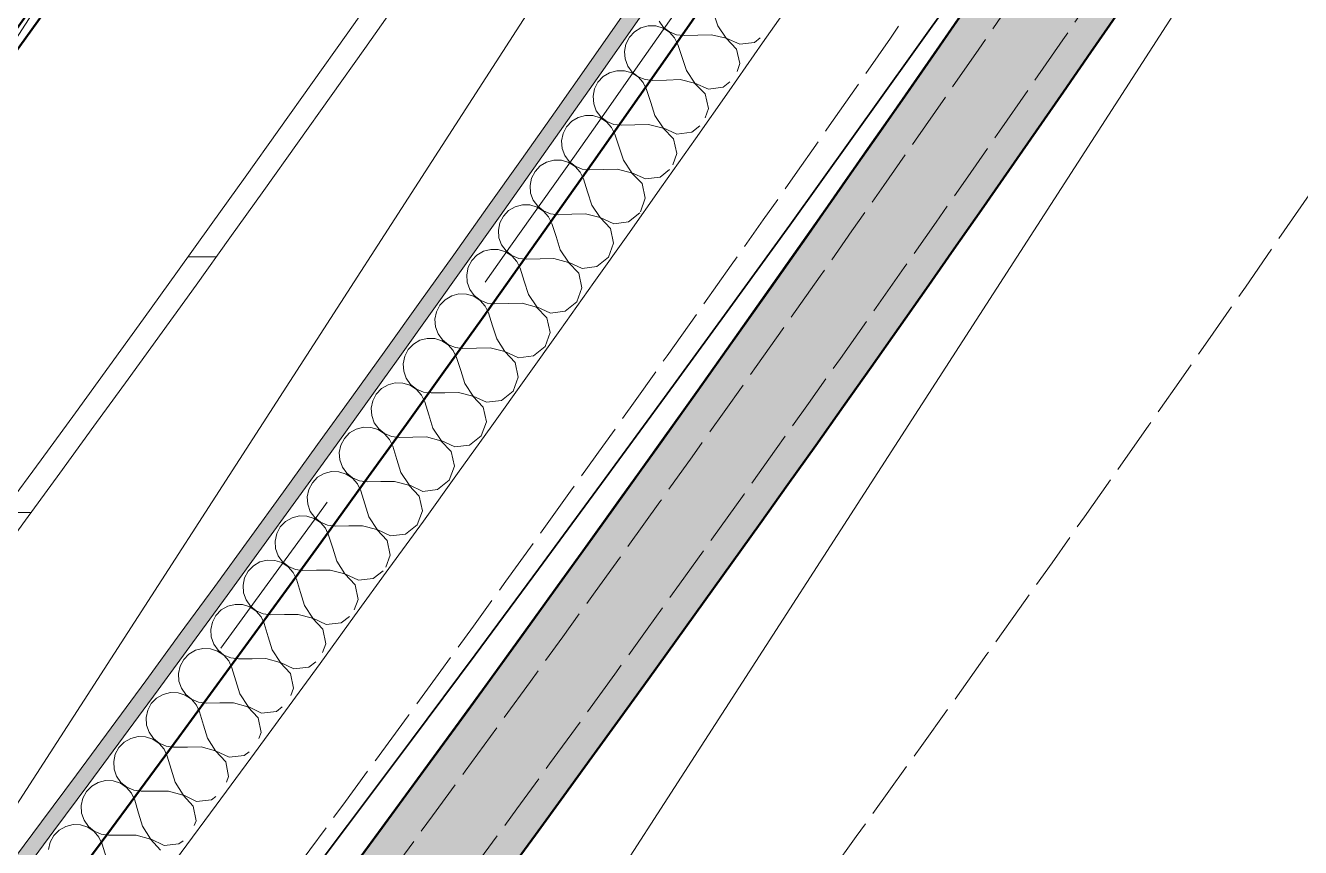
# Model space of a CAD drawing. Header units: millimetres. Extents: x -99530 to 90294, y -97212 to 56397.
# Drawn here: x -4360 to -3363, y -60462 to -59819 of the extents above; entities that cross this region are included whole.
import ezdxf
from ezdxf.enums import TextEntityAlignment as Align

# ---------------------------------------------------------------- set-up
doc = ezdxf.new("R2010")
doc.units = ezdxf.units.MM
doc.header["$MEASUREMENT"] = 0
doc.linetypes.add('Double Dashed', pattern=[1093.611073, 529.166651, -211.666656, 141.111112, -211.666656])
doc.linetypes.add('Hidden Line', pattern=[55, 45, -10])
for name, color, linetype, lineweight, true_color in [('0_Pen_No__29', 7, 'Continuous', 50, 0x2a2a2a), ('A-60-M_Mechanical_Pen_No__29', 7, 'Continuous', 50, 0x2a2a2a), ('New_A-05-M_Gross_Int_WC_s_Pen_No__74', 7, 'Continuous', 20, 0x606060), ('New_A-15-MG_Structural_Grid_Phase_2_Pen_No__222', 7, 'Continuous', 13, 0x65af33), ('New_A-20-M_Hard_Landscape_Pen_No__53', 7, 'Continuous', 35, 0x444444), ('New_A-25-M_Wall_Ext_Pen_No__107', 7, 'Continuous', 15, 0xa6a6a6), ('New_A-25-M_Wall_Ext_Pen_No__27', 7, 'Continuous', 50, 0x2a2a2a), ('New_A-25-M_Wall_Int_Pen_No__107', 7, 'Continuous', 15, 0xa6a6a6), ('New_A-25-M_Wall_Int_Pen_No__149', 7, 'Continuous', 0, 0x2a2a2a), ('New_A-35-M_FFE_Sanitary_Pen_No__211', 7, 'Continuous', 13, 0xebf6ff), ('New_A-35-M_FFE_Sanitary_Pen_No__27', 7, 'Continuous', 50, 0x2a2a2a)]:
    doc.layers.add(name, color=color, linetype=linetype, lineweight=lineweight, true_color=true_color)
for name, color, linetype in [('A-20-M_Floor_Slab', 7, 'Continuous'), ('A-25-M_Wall_Ext', 7, 'Continuous'), ('New_A-05-M_Gross_Int_WC_s', 7, 'Continuous'), ('New_A-15-MG_Structural_Grid_Phase_2', 7, 'Continuous'), ('New_A-20-M_Hard_Landscape', 7, 'Continuous'), ('New_A-25-M_Wall_Ext', 7, 'Continuous'), ('New_A-25-M_Wall_Int', 7, 'Continuous'), ('New_A-35-M_FFE_Sanitary', 7, 'Continuous'), ('New_A-40-M_Soft_Landscaping_P2', 7, 'Continuous')]:
    doc.layers.add(name, color=color, linetype=linetype)
for name, color, linetype, lineweight in [('A-20-M_Floor_Slab_Pen_No__89', 8, 'Continuous', 20), ('A-25-M_Wall_Ext_Pen_No__87', 8, 'Continuous', 20), ('New_A-25-M_Wall_Ext_Pen_No__87', 8, 'Continuous', 20), ('New_A-25-M_Wall_Int_Pen_No__193', 7, 'Continuous', 18), ('New_A-40-M_Soft_Landscaping_P2_Pen_No__150', 7, 'Continuous', 0), ('New_ArchiCAD Zone Stamps_Pen_No__6', 7, 'Continuous', 35)]:
    doc.layers.add(name, color=color, linetype=linetype, lineweight=lineweight)
doc.styles.add('GENERATED_STYLE_1', font='')
doc.styles.add('GENERATED_STYLE_3', font='')
doc.styles.add('GENERATED_STYLE_4', font='')
doc.styles.get('GENERATED_STYLE_1').set_extended_font_data('Arial', bold=True)
doc.styles.get('GENERATED_STYLE_3').set_extended_font_data('Arial')
doc.styles.get('GENERATED_STYLE_4').set_extended_font_data('Swis721 BT')

# ---------------------------------------------------------------- blocks, each defined once
blk = doc.blocks.new('Mesh_7_1', base_point=(-2004.14, -57229.4))
at = {"layer": 'New_A-20-M_Hard_Landscape_Pen_No__53', "linetype": 'Continuous', "flags": 128}
blk.add_lwpolyline([(-2004.14, -57229.4, -0.183374), (-18001.81, -70543.37), (-17579.25, -76160.81), (-17222.99, -76133.87), (-14657.07, -75939.89), (-15007.65, -71280.44, 0.205807), (-602.98, -57840.37)], format="xyb", close=True, dxfattribs=at)
blk = doc.blocks.new('Male WC_INB 0163_87_1', base_point=(-7292.13, -60664.22))
at = {"layer": 'New_A-05-M_Gross_Int_WC_s_Pen_No__74', "linetype": 'Continuous'}
blk.add_arc((-26580.17, -43935.18), 27309.7, 312.410439, 326.002054, dxfattribs=at)
at = {"layer": 'New_ArchiCAD Zone Stamps_Pen_No__6'}
for tag, height, style, p in [('ROOM_NAME', 250, 'GENERATED_STYLE_1', (-7557.68, -59351.97)), ('zoneNameLine2', 250, 'GENERATED_STYLE_1', (-7746.11, -59784.1)), ('ROOM_NUMBER', 200, 'GENERATED_STYLE_3', (-7934.54, -60204.8)), ('measuredAreaCode', 200, 'GENERATED_STYLE_3', (-8091.56, -60564.91)), ('DUMMY_649', 200, 'GENERATED_STYLE_3', (-7784.16, -60698.96)), ('DUMMY_650', 200, 'GENERATED_STYLE_3', (-7294.82, -60912.33)), ('DUMMY_651', 133.33, 'GENERATED_STYLE_3', (-7015.53, -61018.88))]:
    blk.add_attdef(tag, text='', height=height, rotation=336.44041, dxfattribs=dict(at, style=style)).set_placement(p, align=Align.TOP_LEFT)
blk = doc.blocks.new('Mesh_23_1', base_point=(-15007.65, -71280.44))
at = {"layer": 'New_A-40-M_Soft_Landscaping_P2_Pen_No__150', "linetype": 'Continuous', "flags": 128}
blk.add_lwpolyline([(-15007.65, -71280.44), (-14657.07, -75939.89, 0.09191), (5945.5, -69347.79), (9078.09, -62163.76), (-602.98, -57840.37, -0.205807)], format="xyb", close=True, dxfattribs=at)
blk = doc.blocks.new('Slab_98_1', base_point=(-4661.55, -61666.91))
at = {"layer": 'A-20-M_Floor_Slab_Pen_No__89', "linetype": 'Continuous', "flags": 128}
blk.add_lwpolyline([(-4661.55, -61666.91), (-5233.22, -61169.67), (-2072.92, -56277.39), (-1394.03, -56608.64)], close=True, dxfattribs=at)
blk = doc.blocks.new('Slab_99_1', base_point=(-5233.22, -61169.67))
at = {"layer": 'A-20-M_Floor_Slab_Pen_No__89', "linetype": 'Continuous', "flags": 128}
blk.add_lwpolyline([(-5233.22, -61169.67), (-4985.51, -61385.14), (-1778.74, -56420.93), (-2072.92, -56277.39)], close=True, dxfattribs=at)
blk = doc.blocks.new('Wall_128_1', base_point=(-38175.98, -69536.65))
at = {"layer": 'New_A-25-M_Wall_Ext_Pen_No__107', "linetype": 'Continuous', "lineweight": 0, "true_color": 0x535353}
blk.add_hatch(color=251, dxfattribs=at).paths.add_polyline_path([(-7888.71, -64664.39), (-7855.1, -64701.55), (-7821.62, -64738.54, 0.106432), (-877.49, -55078.33), (-969.15, -55038.36, -0.106432)])
at = {"layer": 'New_A-25-M_Wall_Ext_Pen_No__27', "linetype": 'Continuous'}
for radius, end in [(28161.83, 336.440438), (28261.83, 331.619095)]:
    blk.add_arc((-26783.55, -43782.02), radius, 312.139493, end, dxfattribs=at)
blk = doc.blocks.new('Wall_131_1', base_point=(-38175.91, -69536.5))
at = {"layer": 'New_A-25-M_Wall_Ext_Pen_No__87', "linetype": 'Hidden Line'}
for radius in [28161.83, 28211.83]:
    blk.add_arc((-26758.87, -43792.76), radius, 246.083295, 336.440412, dxfattribs=at)
blk = doc.blocks.new('Wall_217_1', base_point=(-8161.16, -64098.5))
at = {"layer": 'New_A-35-M_FFE_Sanitary_Pen_No__211', "linetype": 'Continuous'}
h = blk.add_hatch(dxfattribs=at)
h.set_pattern_fill('Plaster_0001', color=256, style=0, pattern_type=2)
h.set_pattern_definition([(229.20706, (0, 0), (-131.12933, 113.1596), [0, -100]), (229.20706, (32.9, -94.43), (-131.12933, 113.1596), [0, -100])])
h.paths.add_polyline_path([(-8154.39, -64105.87, 0.059246), (-3930.58, -59211.31), (-3938.89, -59205.74, -0.059154), (-8153.78, -64091.76)])
at = {"layer": 'New_A-35-M_FFE_Sanitary_Pen_No__27', "linetype": 'Continuous'}
for radius, start, end in [(27366.54, 312.446864, 325.988185), (27376.54, 312.425971, 325.988241)]:
    blk.add_arc((-26623.62, -43897.89), radius, start, end, dxfattribs=at)
blk = doc.blocks.new('Wall_418_1', base_point=(-38294.61, -69816.87))
at = {"layer": 'A-25-M_Wall_Ext_Pen_No__87', "linetype": 'Hidden Line'}
for radius, start, end in [(28130.79, 246.162868, 336.762854), (28469.79, 246.155056, 336.760928)]:
    blk.add_arc((-26785.33, -43777.18), radius, start, end, dxfattribs=at)
blk = doc.blocks.new('*X1078')
at = {"layer": 'New_A-25-M_Wall_Int_Pen_No__107', "linetype": 'Continuous'}
for p, q in [((-3818.68, -59819.38), (-3822.03, -59809.21)), ((-3887.79, -59828.45), (-3883.77, -59824.14)), ((-3883.77, -59824.14), (-3878.72, -59821.09)), ((-3878.72, -59821.09), (-3873.03, -59819.53)), ((-3873.03, -59819.53), (-3867.12, -59819.59)), ((-3867.12, -59819.59), (-3861.45, -59821.26)), ((-3861.02, -59820.65), (-3864.53, -59815.89)), ((-3861.45, -59821.26), (-3856.45, -59824.41)), ((-3856.35, -59824.27), (-3861.02, -59820.65)), ((-3856.45, -59824.41), (-3852.49, -59828.8)), ((-3850.86, -59826.47), (-3856.35, -59824.27)), ((-3812.12, -59829.08), (-3818.68, -59819.38)), ((-3891.62, -59839.49), (-3890.47, -59833.7)), ((-3890.47, -59833.7), (-3887.79, -59828.45)), ((-3852.49, -59828.8), (-3849.89, -59834.11)), ((-3844.99, -59827.1), (-3850.86, -59826.47)), ((-3846.55, -59844.28), (-3849.89, -59834.11)), ((-3834.28, -59826.75), (-3844.99, -59827.1)), ((-3823.58, -59826.4), (-3834.28, -59826.75)), ((-3823.58, -59826.4), (-3812.22, -59829.22)), ((-3812.22, -59829.22), (-3804.03, -59837.6)), ((-3801.44, -59833.89), (-3812.12, -59829.08)), ((-3789.83, -59832.36), (-3801.44, -59833.89)), ((-3785.4, -59828.74), (-3789.83, -59832.36)), ((-3891.14, -59845.37), (-3891.62, -59839.49)), ((-3843.22, -59854.46), (-3846.55, -59844.28)), ((-3804.03, -59837.6), (-3801.47, -59849.02)), ((-3903.26, -59856.08), (-3897.57, -59854.53)), ((-3897.57, -59854.53), (-3891.66, -59854.6)), ((-3891.66, -59854.6), (-3885.99, -59856.27)), ((-3889.07, -59850.9), (-3891.14, -59845.37)), ((-3885.56, -59855.66), (-3889.07, -59850.9)), ((-3836.67, -59864.17), (-3843.22, -59854.46)), ((-3801.47, -59849.02), (-3803.59, -59855.15)), ((-3915.03, -59868.67), (-3912.34, -59863.43)), ((-3912.34, -59863.43), (-3908.31, -59859.12)), ((-3908.31, -59859.12), (-3903.26, -59856.08)), ((-3885.99, -59856.27), (-3880.99, -59859.43)), ((-3880.89, -59859.29), (-3885.56, -59855.66)), ((-3880.99, -59859.43), (-3877.05, -59863.83)), ((-3875.41, -59861.51), (-3880.89, -59859.29)), ((-3877.05, -59863.83), (-3874.45, -59869.14)), ((-3869.54, -59862.14), (-3875.41, -59861.51)), ((-3858.83, -59861.81), (-3869.54, -59862.14)), ((-3848.13, -59861.47), (-3858.83, -59861.81)), ((-3848.13, -59861.47), (-3836.77, -59864.31)), ((-3836.77, -59864.31), (-3828.59, -59872.7)), ((-3826, -59868.99), (-3836.67, -59864.17)), ((-3809.15, -59863.22), (-3814.38, -59867.48)), ((-3916.18, -59874.45), (-3915.03, -59868.67)), ((-3915.71, -59880.34), (-3916.18, -59874.45)), ((-3871.13, -59879.32), (-3874.45, -59869.14)), ((-3828.59, -59872.7), (-3826.05, -59884.13)), ((-3814.38, -59867.48), (-3826, -59868.99)), ((-3913.65, -59885.87), (-3915.71, -59880.34)), ((-3867.81, -59889.5), (-3871.13, -59879.32)), ((-3826.05, -59884.13), (-3828.6, -59891.45)), ((-3936.94, -59898.36), (-3932.91, -59894.06)), ((-3932.91, -59894.06), (-3927.86, -59891.03)), ((-3927.86, -59891.03), (-3922.16, -59889.49)), ((-3922.16, -59889.49), (-3916.25, -59889.56)), ((-3916.25, -59889.56), (-3910.58, -59891.25)), ((-3910.16, -59890.64), (-3913.65, -59885.87)), ((-3910.58, -59891.25), (-3905.59, -59894.42)), ((-3905.49, -59894.27), (-3910.16, -59890.64)), ((-3905.59, -59894.42), (-3901.65, -59898.82)), ((-3900.02, -59896.5), (-3905.49, -59894.27)), ((-3861.28, -59899.22), (-3867.81, -59889.5)), ((-3940.81, -59909.39), (-3939.64, -59903.6)), ((-3939.64, -59903.6), (-3936.94, -59898.36)), ((-3901.65, -59898.82), (-3899.07, -59904.14)), ((-3894.14, -59897.14), (-3900.02, -59896.5)), ((-3895.76, -59914.32), (-3899.07, -59904.14)), ((-3883.44, -59896.83), (-3894.14, -59897.14)), ((-3872.73, -59896.51), (-3883.44, -59896.83)), ((-3872.73, -59896.51), (-3861.38, -59899.37)), ((-3861.38, -59899.37), (-3853.21, -59907.76)), ((-3850.61, -59904.06), (-3861.28, -59899.22)), ((-3839, -59902.57), (-3850.61, -59904.06)), ((-3832.79, -59897.53), (-3839, -59902.57)), ((-3940.34, -59915.27), (-3940.81, -59909.39)), ((-3892.45, -59924.51), (-3895.76, -59914.32)), ((-3853.21, -59907.76), (-3850.69, -59919.2)), ((-3952.5, -59925.94), (-3946.8, -59924.41)), ((-3946.8, -59924.41), (-3940.9, -59924.5)), ((-3940.9, -59924.5), (-3935.23, -59926.19)), ((-3938.29, -59920.81), (-3940.34, -59915.27)), ((-3934.8, -59925.58), (-3938.29, -59920.81)), ((-3885.94, -59934.24), (-3892.45, -59924.51)), ((-3850.69, -59919.2), (-3853.76, -59927.97)), ((-3964.31, -59938.5), (-3961.6, -59933.26)), ((-3961.6, -59933.26), (-3957.57, -59928.97)), ((-3957.57, -59928.97), (-3952.5, -59925.94)), ((-3935.23, -59926.19), (-3930.24, -59929.36)), ((-3930.14, -59929.22), (-3934.8, -59925.58)), ((-3930.24, -59929.36), (-3926.31, -59933.78)), ((-3924.67, -59931.45), (-3930.14, -59929.22)), ((-3926.31, -59933.78), (-3923.74, -59939.1)), ((-3918.8, -59932.11), (-3924.67, -59931.45)), ((-3908.09, -59931.81), (-3918.8, -59932.11)), ((-3897.39, -59931.51), (-3908.09, -59931.81)), ((-3897.39, -59931.51), (-3886.04, -59934.38)), ((-3886.04, -59934.38), (-3877.89, -59942.79)), ((-3875.28, -59939.09), (-3885.94, -59934.24)), ((-3856.31, -59931.67), (-3863.66, -59937.62)), ((-3965.48, -59944.28), (-3964.31, -59938.5)), ((-3965.03, -59950.16), (-3965.48, -59944.28)), ((-3920.44, -59949.29), (-3923.74, -59939.1)), ((-3877.89, -59942.79), (-3875.38, -59954.23)), ((-3863.66, -59937.62), (-3875.28, -59939.09)), ((-3962.98, -59955.71), (-3965.03, -59950.16)), ((-3917.15, -59959.48), (-3920.44, -59949.29)), ((-3875.38, -59954.23), (-3879.06, -59964.69)), ((-3986.32, -59968.12), (-3982.27, -59963.84)), ((-3982.27, -59963.84), (-3977.2, -59960.82)), ((-3977.2, -59960.82), (-3971.5, -59959.29)), ((-3971.5, -59959.29), (-3965.59, -59959.39)), ((-3965.59, -59959.39), (-3959.93, -59961.09)), ((-3959.5, -59960.48), (-3962.98, -59955.71)), ((-3959.93, -59961.09), (-3954.95, -59964.27)), ((-3954.85, -59964.13), (-3959.5, -59960.48)), ((-3954.95, -59964.27), (-3951.02, -59968.69)), ((-3949.38, -59966.37), (-3954.85, -59964.13)), ((-3910.65, -59969.22), (-3917.15, -59959.48)), ((-3990.21, -59979.14), (-3989.03, -59973.36)), ((-3989.03, -59973.36), (-3986.32, -59968.12)), ((-3951.02, -59968.69), (-3948.46, -59974.02)), ((-3943.51, -59967.03), (-3949.38, -59966.37)), ((-3945.18, -59984.21), (-3948.46, -59974.02)), ((-3932.8, -59966.75), (-3943.51, -59967.03)), ((-3922.1, -59966.47), (-3932.8, -59966.75)), ((-3922.1, -59966.47), (-3910.75, -59969.36)), ((-3910.75, -59969.36), (-3902.61, -59977.78)), ((-3900, -59974.09), (-3910.65, -59969.22)), ((-3888.38, -59972.63), (-3900, -59974.09)), ((-3879.71, -59965.64), (-3888.38, -59972.63)), ((-3989.77, -59985.02), (-3990.21, -59979.14)), ((-3941.9, -59994.41), (-3945.18, -59984.21)), ((-3902.61, -59977.78), (-3900.12, -59989.22)), ((-4001.96, -59995.65), (-3996.25, -59994.14)), ((-3996.25, -59994.14), (-3990.35, -59994.24)), ((-3990.35, -59994.24), (-3984.69, -59995.96)), ((-3987.73, -59990.57), (-3989.77, -59985.02)), ((-3984.26, -59995.35), (-3987.73, -59990.57)), ((-3935.42, -60004.16), (-3941.9, -59994.41)), ((-3900.12, -59989.22), (-3904.02, -60000.27)), ((-4013.8, -60008.18), (-4011.08, -60002.95)), ((-4011.08, -60002.95), (-4007.03, -59998.67)), ((-4007.03, -59998.67), (-4001.96, -59995.65)), ((-3984.69, -59995.96), (-3979.71, -59999.15)), ((-3979.61, -59999), (-3984.26, -59995.35)), ((-3979.71, -59999.15), (-3975.79, -60003.57)), ((-3974.14, -60001.25), (-3979.61, -59999)), ((-3975.79, -60003.57), (-3973.23, -60008.9)), ((-3968.27, -60001.92), (-3974.14, -60001.25)), ((-3957.57, -60001.66), (-3968.27, -60001.92)), ((-3946.86, -60001.39), (-3957.57, -60001.66)), ((-3946.86, -60001.39), (-3935.52, -60004.3)), ((-3935.52, -60004.3), (-3927.39, -60012.73)), ((-3924.77, -60009.04), (-3935.42, -60004.16)), ((-3904.02, -60000.27), (-3913.15, -60007.61)), ((-4014.99, -60013.95), (-4013.8, -60008.18)), ((-4014.56, -60019.84), (-4014.99, -60013.95)), ((-3969.97, -60019.1), (-3973.23, -60008.9)), ((-3927.39, -60012.73), (-3924.92, -60024.18)), ((-3913.15, -60007.61), (-3924.77, -60009.04)), ((-4012.53, -60025.39), (-4014.56, -60019.84)), ((-3966.71, -60029.3), (-3969.97, -60019.1)), ((-3924.92, -60024.18), (-3928.84, -60035.22)), ((-4035.9, -60037.73), (-4031.84, -60033.46)), ((-4031.84, -60033.46), (-4026.77, -60030.45)), ((-4026.77, -60030.45), (-4021.06, -60028.95)), ((-4021.06, -60028.95), (-4015.15, -60029.06)), ((-4015.15, -60029.06), (-4009.5, -60030.78)), ((-4009.06, -60030.18), (-4012.53, -60025.39)), ((-4009.5, -60030.78), (-4004.52, -60033.98)), ((-4004.42, -60033.84), (-4009.06, -60030.18)), ((-4004.52, -60033.98), (-4000.61, -60038.41)), ((-3998.96, -60036.1), (-4004.42, -60033.84)), ((-3960.24, -60039.06), (-3966.71, -60029.3)), ((-4039.83, -60048.73), (-4038.63, -60042.96)), ((-4038.63, -60042.96), (-4035.9, -60037.73)), ((-4000.61, -60038.41), (-3998.06, -60043.74)), ((-3993.09, -60036.78), (-3998.96, -60036.1)), ((-3994.81, -60053.95), (-3998.06, -60043.74)), ((-3982.38, -60036.53), (-3993.09, -60036.78)), ((-3971.68, -60036.27), (-3982.38, -60036.53)), ((-3971.68, -60036.27), (-3960.34, -60039.2)), ((-3960.34, -60039.2), (-3952.23, -60047.65)), ((-3949.6, -60043.96), (-3960.24, -60039.06)), ((-3937.98, -60042.54), (-3949.6, -60043.96)), ((-3928.84, -60035.22), (-3937.98, -60042.54)), ((-4039.4, -60054.62), (-4039.83, -60048.73)), ((-3991.57, -60064.15), (-3994.81, -60053.95)), ((-3952.23, -60047.65), (-3949.77, -60059.1)), ((-4051.63, -60065.22), (-4045.92, -60063.72)), ((-4045.92, -60063.72), (-4040.01, -60063.84)), ((-4040.01, -60063.84), (-4034.36, -60065.57)), ((-4037.38, -60060.17), (-4039.4, -60054.62)), ((-4033.92, -60064.97), (-4037.38, -60060.17)), ((-3985.11, -60073.92), (-3991.57, -60064.15)), ((-3949.77, -60059.1), (-3953.71, -60070.13)), ((-4063.51, -60077.7), (-4060.77, -60072.48)), ((-4060.77, -60072.48), (-4056.71, -60068.21)), ((-4056.71, -60068.21), (-4051.63, -60065.22)), ((-4034.36, -60065.57), (-4029.39, -60068.78)), ((-4029.29, -60068.63), (-4033.92, -60064.97)), ((-4029.39, -60068.78), (-4025.48, -60073.21)), ((-4023.83, -60070.9), (-4029.29, -60068.63)), ((-4025.48, -60073.21), (-4022.94, -60078.55)), ((-4017.96, -60071.59), (-4023.83, -60070.9)), ((-4007.25, -60071.36), (-4017.96, -60071.59)), ((-3996.55, -60071.12), (-4007.25, -60071.36)), ((-3996.55, -60071.12), (-3985.21, -60074.06)), ((-3985.21, -60074.06), (-3977.11, -60082.52)), ((-3974.48, -60078.84), (-3985.11, -60073.92)), ((-3953.71, -60070.13), (-3962.86, -60077.44)), ((-4064.72, -60083.48), (-4063.51, -60077.7)), ((-4064.3, -60089.36), (-4064.72, -60083.48)), ((-4019.71, -60088.76), (-4022.94, -60078.55)), ((-3977.11, -60082.52), (-3974.68, -60093.98)), ((-3962.86, -60077.44), (-3974.48, -60078.84)), ((-4062.29, -60094.92), (-4064.3, -60089.36)), ((-4016.48, -60098.97), (-4019.71, -60088.76)), ((-3974.68, -60093.98), (-3978.63, -60105)), ((-4085.69, -60107.19), (-4081.62, -60102.93)), ((-4081.62, -60102.93), (-4076.54, -60099.94)), ((-4076.54, -60099.94), (-4070.83, -60098.45)), ((-4070.83, -60098.45), (-4064.92, -60098.58)), ((-4064.92, -60098.58), (-4059.27, -60100.32)), ((-4058.84, -60099.72), (-4062.29, -60094.92)), ((-4059.27, -60100.32), (-4054.31, -60103.53)), ((-4054.21, -60103.39), (-4058.84, -60099.72)), ((-4054.31, -60103.53), (-4050.41, -60107.98)), ((-4048.75, -60105.67), (-4054.21, -60103.39)), ((-4010.04, -60108.75), (-4016.48, -60098.97)), ((-4089.66, -60118.18), (-4088.44, -60112.41)), ((-4088.44, -60112.41), (-4085.69, -60107.19)), ((-4050.41, -60107.98), (-4047.87, -60113.32)), ((-4042.88, -60106.36), (-4048.75, -60105.67)), ((-4044.66, -60123.53), (-4047.87, -60113.32)), ((-4032.18, -60106.15), (-4042.88, -60106.36)), ((-4021.47, -60105.93), (-4032.18, -60106.15)), ((-4021.47, -60105.93), (-4010.14, -60108.89)), ((-4010.14, -60108.89), (-4002.05, -60117.36)), ((-3999.42, -60113.68), (-4010.04, -60108.75)), ((-3987.79, -60112.3), (-3999.42, -60113.68)), ((-3978.63, -60105), (-3987.79, -60112.3)), ((-4089.25, -60124.07), (-4089.66, -60118.18)), ((-4087.25, -60129.63), (-4089.25, -60124.07)), ((-4041.44, -60133.75), (-4044.66, -60123.53)), ((-4002.05, -60117.36), (-3999.63, -60128.82)), ((-4101.51, -60134.63), (-4095.79, -60133.15)), ((-4095.79, -60133.15), (-4089.89, -60133.29)), ((-4089.89, -60133.29), (-4084.24, -60135.03)), ((-4083.8, -60134.43), (-4087.25, -60129.63)), ((-4035.02, -60143.53), (-4041.44, -60133.75)), ((-3999.63, -60128.82), (-4003.6, -60139.84)), ((-4113.43, -60147.08), (-4110.67, -60141.86)), ((-4110.67, -60141.86), (-4106.6, -60137.61)), ((-4106.6, -60137.61), (-4101.51, -60134.63)), ((-4084.24, -60135.03), (-4079.28, -60138.25)), ((-4079.18, -60138.11), (-4083.8, -60134.43)), ((-4079.28, -60138.25), (-4075.39, -60142.7)), ((-4073.73, -60140.4), (-4079.18, -60138.11)), ((-4075.39, -60142.7), (-4072.86, -60148.05)), ((-4067.86, -60141.1), (-4073.73, -60140.4)), ((-4057.15, -60140.9), (-4067.86, -60141.1)), ((-4046.44, -60140.7), (-4057.15, -60140.9)), ((-4046.44, -60140.7), (-4035.12, -60143.68)), ((-4035.12, -60143.68), (-4027.05, -60152.16)), ((-4024.41, -60148.49), (-4035.02, -60143.53)), ((-4003.6, -60139.84), (-4012.78, -60147.12)), ((-4114.65, -60152.85), (-4113.43, -60147.08)), ((-4114.25, -60158.73), (-4114.65, -60152.85)), ((-4069.66, -60158.26), (-4072.86, -60148.05)), ((-4027.05, -60152.16), (-4024.64, -60163.62)), ((-4012.78, -60147.12), (-4024.41, -60148.49)), ((-4112.26, -60164.3), (-4114.25, -60158.73)), ((-4066.46, -60168.49), (-4069.66, -60158.26)), ((-4024.64, -60163.62), (-4028.63, -60174.63)), ((-4135.7, -60176.5), (-4131.62, -60172.25)), ((-4131.62, -60172.25), (-4126.53, -60169.27)), ((-4126.53, -60169.27), (-4120.81, -60167.81)), ((-4120.81, -60167.81), (-4114.9, -60167.95)), ((-4114.9, -60167.95), (-4109.26, -60169.71)), ((-4108.82, -60169.1), (-4112.26, -60164.3)), ((-4109.26, -60169.71), (-4104.3, -60172.94)), ((-4104.2, -60172.8), (-4108.82, -60169.1)), ((-4104.3, -60172.94), (-4100.42, -60177.39)), ((-4098.75, -60175.09), (-4104.2, -60172.8)), ((-4060.05, -60178.28), (-4066.46, -60168.49)), ((-4139.7, -60187.47), (-4138.47, -60181.71)), ((-4138.47, -60181.71), (-4135.7, -60176.5)), ((-4100.42, -60177.39), (-4097.9, -60182.74)), ((-4092.89, -60175.8), (-4098.75, -60175.09)), ((-4094.71, -60192.96), (-4097.9, -60182.74)), ((-4082.18, -60175.62), (-4092.89, -60175.8)), ((-4071.47, -60175.43), (-4082.18, -60175.62)), ((-4071.47, -60175.43), (-4060.15, -60178.42)), ((-4060.15, -60178.42), (-4052.09, -60186.92)), ((-4049.45, -60183.25), (-4060.05, -60178.28)), ((-4037.81, -60181.9), (-4049.45, -60183.25)), ((-4028.63, -60174.63), (-4037.81, -60181.9)), ((-4139.31, -60193.36), (-4139.7, -60187.47)), ((-4137.32, -60198.93), (-4139.31, -60193.36)), ((-4091.53, -60203.19), (-4094.71, -60192.96)), ((-4052.09, -60186.92), (-4049.71, -60198.39)), ((-4156.7, -60206.85), (-4151.6, -60203.88)), ((-4151.6, -60203.88), (-4145.88, -60202.42)), ((-4145.88, -60202.42), (-4139.97, -60202.58)), ((-4139.97, -60202.58), (-4134.33, -60204.34)), ((-4133.89, -60203.74), (-4137.32, -60198.93)), ((-4129.28, -60207.44), (-4133.89, -60203.74)), ((-4085.14, -60213), (-4091.53, -60203.19)), ((-4049.71, -60198.39), (-4053.71, -60209.39)), ((-4163.56, -60216.3), (-4160.79, -60211.09)), ((-4160.79, -60211.09), (-4156.7, -60206.85)), ((-4134.33, -60204.34), (-4129.38, -60207.58)), ((-4129.38, -60207.58), (-4125.5, -60212.04)), ((-4123.83, -60209.74), (-4129.28, -60207.44)), ((-4125.5, -60212.04), (-4122.99, -60217.39)), ((-4117.97, -60210.46), (-4123.83, -60209.74)), ((-4107.26, -60210.29), (-4117.97, -60210.46)), ((-4096.55, -60210.12), (-4107.26, -60210.29)), ((-4096.55, -60210.12), (-4085.24, -60213.14)), ((-4085.24, -60213.14), (-4077.19, -60221.65)), ((-4074.54, -60217.98), (-4085.14, -60213)), ((-4053.71, -60209.39), (-4062.91, -60216.65)), ((-4164.8, -60222.06), (-4163.56, -60216.3)), ((-4164.42, -60227.95), (-4164.8, -60222.06)), ((-4119.82, -60227.62), (-4122.99, -60217.39)), ((-4077.19, -60221.65), (-4074.82, -60233.11)), ((-4062.91, -60216.65), (-4074.54, -60217.98)), ((-4162.44, -60233.52), (-4164.42, -60227.95)), ((-4159.02, -60238.34), (-4162.44, -60233.52)), ((-4116.66, -60237.85), (-4119.82, -60227.62)), ((-4074.82, -60233.11), (-4078.26, -60242.52)), ((-4185.92, -60245.65), (-4181.83, -60241.41)), ((-4181.83, -60241.41), (-4176.72, -60238.45)), ((-4176.72, -60238.45), (-4171, -60237)), ((-4171, -60237), (-4165.1, -60237.17)), ((-4165.1, -60237.17), (-4159.46, -60238.94)), ((-4159.46, -60238.94), (-4154.51, -60242.18)), ((-4154.41, -60242.04), (-4159.02, -60238.34)), ((-4154.51, -60242.18), (-4150.64, -60246.65)), ((-4148.97, -60244.35), (-4154.41, -60242.04)), ((-4110.28, -60247.67), (-4116.66, -60237.85)), ((-4189.95, -60256.61), (-4188.7, -60250.85)), ((-4188.7, -60250.85), (-4185.92, -60245.65)), ((-4150.64, -60246.65), (-4148.14, -60252)), ((-4143.11, -60245.08), (-4148.97, -60244.35)), ((-4144.99, -60262.24), (-4148.14, -60252)), ((-4132.4, -60244.93), (-4143.11, -60245.08)), ((-4121.69, -60244.78), (-4132.4, -60244.93)), ((-4121.69, -60244.78), (-4110.38, -60247.81)), ((-4110.38, -60247.81), (-4102.35, -60256.33)), ((-4099.69, -60252.67), (-4110.28, -60247.67)), ((-4088.05, -60251.36), (-4099.69, -60252.67)), ((-4080.29, -60245.25), (-4088.05, -60251.36)), ((-4189.58, -60262.5), (-4189.95, -60256.61)), ((-4187.61, -60268.07), (-4189.58, -60262.5)), ((-4141.84, -60272.47), (-4144.99, -60262.24)), ((-4102.35, -60256.33), (-4099.99, -60267.8)), ((-4207.01, -60275.94), (-4201.9, -60272.99)), ((-4201.9, -60272.99), (-4196.18, -60271.54)), ((-4196.18, -60271.54), (-4190.27, -60271.72)), ((-4190.27, -60271.72), (-4184.64, -60273.5)), ((-4184.2, -60272.9), (-4187.61, -60268.07)), ((-4184.64, -60273.5), (-4179.7, -60276.75)), ((-4179.6, -60276.61), (-4184.2, -60272.9)), ((-4135.47, -60282.3), (-4141.84, -60272.47)), ((-4099.99, -60267.8), (-4102.91, -60275.75)), ((-4213.9, -60285.36), (-4211.11, -60280.17)), ((-4211.11, -60280.17), (-4207.01, -60275.94)), ((-4179.7, -60276.75), (-4175.83, -60281.22)), ((-4174.16, -60278.93), (-4179.6, -60276.61)), ((-4175.83, -60281.22), (-4173.34, -60286.58)), ((-4168.29, -60279.67), (-4174.16, -60278.93)), ((-4157.59, -60279.53), (-4168.29, -60279.67)), ((-4146.88, -60279.39), (-4157.59, -60279.53)), ((-4146.88, -60279.39), (-4135.57, -60282.44)), ((-4135.57, -60282.44), (-4127.55, -60290.98)), ((-4124.89, -60287.32), (-4135.47, -60282.3)), ((-4106.76, -60280.93), (-4113.25, -60286.02)), ((-4215.16, -60291.13), (-4213.9, -60285.36)), ((-4214.8, -60297.02), (-4215.16, -60291.13)), ((-4170.2, -60296.82), (-4173.34, -60286.58)), ((-4127.55, -60290.98), (-4125.22, -60302.45)), ((-4113.25, -60286.02), (-4124.89, -60287.32)), ((-4212.84, -60302.59), (-4214.8, -60297.02)), ((-4209.43, -60307.42), (-4212.84, -60302.59)), ((-4167.07, -60307.06), (-4170.2, -60296.82)), ((-4125.22, -60302.45), (-4127.69, -60309.16)), ((-4236.35, -60314.65), (-4232.24, -60310.42)), ((-4232.24, -60310.42), (-4227.13, -60307.48)), ((-4227.13, -60307.48), (-4221.41, -60306.05)), ((-4221.41, -60306.05), (-4215.5, -60306.23)), ((-4215.5, -60306.23), (-4209.87, -60308.02)), ((-4209.87, -60308.02), (-4204.93, -60311.28)), ((-4204.83, -60311.14), (-4209.43, -60307.42)), ((-4204.93, -60311.28), (-4201.08, -60315.76)), ((-4199.4, -60313.46), (-4204.83, -60311.14)), ((-4193.53, -60314.21), (-4199.4, -60313.46)), ((-4160.71, -60316.9), (-4167.07, -60307.06)), ((-4240.42, -60325.6), (-4239.15, -60319.84)), ((-4239.15, -60319.84), (-4236.35, -60314.65)), ((-4201.08, -60315.76), (-4198.59, -60321.12)), ((-4195.47, -60331.36), (-4198.59, -60321.12)), ((-4182.83, -60314.1), (-4193.53, -60314.21)), ((-4172.12, -60313.97), (-4182.83, -60314.1)), ((-4172.12, -60313.97), (-4160.82, -60317.04)), ((-4160.82, -60317.04), (-4152.81, -60325.58)), ((-4150.14, -60321.93), (-4160.71, -60316.9)), ((-4138.5, -60320.65), (-4150.14, -60321.93)), ((-4133.07, -60316.41), (-4138.5, -60320.65)), ((-4240.06, -60331.49), (-4240.42, -60325.6)), ((-4238.11, -60337.07), (-4240.06, -60331.49)), ((-4192.35, -60341.61), (-4195.47, -60331.36)), ((-4152.81, -60325.58), (-4150.49, -60337.06)), ((-4257.53, -60344.87), (-4252.42, -60341.94)), ((-4252.42, -60341.94), (-4246.69, -60340.51)), ((-4246.69, -60340.51), (-4240.78, -60340.71)), ((-4240.78, -60340.71), (-4235.15, -60342.5)), ((-4234.71, -60341.9), (-4238.11, -60337.07)), ((-4235.15, -60342.5), (-4230.22, -60345.77)), ((-4230.12, -60345.63), (-4234.71, -60341.9)), ((-4186.01, -60351.45), (-4192.35, -60341.61)), ((-4150.49, -60337.06), (-4152.6, -60342.73)), ((-4264.45, -60354.28), (-4261.65, -60349.09)), ((-4261.65, -60349.09), (-4257.53, -60344.87)), ((-4230.22, -60345.77), (-4226.37, -60350.25)), ((-4224.69, -60347.96), (-4230.12, -60345.63)), ((-4226.37, -60350.25), (-4223.89, -60355.62)), ((-4218.83, -60348.72), (-4224.69, -60347.96)), ((-4208.12, -60348.62), (-4218.83, -60348.72)), ((-4197.41, -60348.51), (-4208.12, -60348.62)), ((-4197.41, -60348.51), (-4186.11, -60351.59)), ((-4186.11, -60351.59), (-4178.12, -60360.15)), ((-4175.45, -60356.51), (-4186.01, -60351.45)), ((-4159.23, -60351.68), (-4163.8, -60355.24)), ((-4265.73, -60360.04), (-4264.45, -60354.28)), ((-4265.38, -60365.93), (-4265.73, -60360.04)), ((-4220.79, -60365.87), (-4223.89, -60355.62)), ((-4178.12, -60360.15), (-4175.82, -60371.64)), ((-4163.8, -60355.24), (-4175.45, -60356.51)), ((-4263.44, -60371.51), (-4265.38, -60365.93)), ((-4260.05, -60376.35), (-4263.44, -60371.51)), ((-4217.68, -60376.12), (-4220.79, -60365.87)), ((-4175.82, -60371.64), (-4177.63, -60376.48)), ((-4287, -60383.49), (-4282.87, -60379.28)), ((-4282.87, -60379.28), (-4277.75, -60376.35)), ((-4277.75, -60376.35), (-4272.02, -60374.94)), ((-4272.02, -60374.94), (-4266.12, -60375.14)), ((-4266.12, -60375.14), (-4260.49, -60376.95)), ((-4260.49, -60376.95), (-4255.57, -60380.22)), ((-4255.46, -60380.08), (-4260.05, -60376.35)), ((-4255.57, -60380.22), (-4251.72, -60384.71)), ((-4250.03, -60382.42), (-4255.46, -60380.08)), ((-4244.18, -60383.19), (-4250.03, -60382.42)), ((-4233.47, -60383.1), (-4244.18, -60383.19)), ((-4222.76, -60383.01), (-4233.47, -60383.1)), ((-4222.76, -60383.01), (-4211.47, -60386.11)), ((-4211.36, -60385.97), (-4217.68, -60376.12)), ((-4291.09, -60394.43), (-4289.81, -60388.68)), ((-4289.81, -60388.68), (-4287, -60383.49)), ((-4251.72, -60384.71), (-4249.25, -60390.08)), ((-4246.16, -60400.33), (-4249.25, -60390.08)), ((-4211.47, -60386.11), (-4203.48, -60394.68)), ((-4200.8, -60391.04), (-4211.36, -60385.97)), ((-4189.16, -60389.8), (-4200.8, -60391.04)), ((-4185.25, -60386.76), (-4189.16, -60389.8)), ((-4290.76, -60400.32), (-4291.09, -60394.43)), ((-4288.82, -60405.91), (-4290.76, -60400.32)), ((-4243.07, -60410.59), (-4246.16, -60400.33)), ((-4203.48, -60394.68), (-4201.2, -60406.17)), ((-4308.27, -60413.65), (-4303.14, -60410.73)), ((-4303.14, -60410.73), (-4297.41, -60409.32)), ((-4297.41, -60409.32), (-4291.5, -60409.54)), ((-4291.5, -60409.54), (-4285.88, -60411.35)), ((-4285.44, -60410.75), (-4288.82, -60405.91)), ((-4285.88, -60411.35), (-4280.96, -60414.63)), ((-4280.86, -60414.49), (-4285.44, -60410.75)), ((-4236.77, -60420.45), (-4243.07, -60410.59)), ((-4201.2, -60406.17), (-4202.79, -60410.4)), ((-4316.51, -60428.79), (-4315.21, -60423.04)), ((-4315.21, -60423.04), (-4312.4, -60417.86)), ((-4312.4, -60417.86), (-4308.27, -60413.65)), ((-4280.96, -60414.63), (-4277.12, -60419.13)), ((-4275.43, -60416.84), (-4280.86, -60414.49)), ((-4277.12, -60419.13), (-4274.66, -60424.5)), ((-4269.57, -60417.62), (-4275.43, -60416.84)), ((-4258.87, -60417.55), (-4269.57, -60417.62)), ((-4248.16, -60417.48), (-4258.87, -60417.55)), ((-4248.16, -60417.48), (-4236.87, -60420.59)), ((-4236.87, -60420.59), (-4228.9, -60429.18)), ((-4226.22, -60425.54), (-4236.77, -60420.45)), ((-4211.13, -60421.64), (-4214.57, -60424.31)), ((-4316.18, -60434.68), (-4316.51, -60428.79)), ((-4271.59, -60434.76), (-4274.66, -60424.5)), ((-4228.9, -60429.18), (-4226.64, -60440.67)), ((-4214.57, -60424.31), (-4226.22, -60425.54)), ((-4314.26, -60440.27), (-4316.18, -60434.68)), ((-4310.88, -60445.12), (-4314.26, -60440.27)), ((-4268.51, -60445.02), (-4271.59, -60434.76)), ((-4226.64, -60440.67), (-4228.08, -60444.5)), ((-4340.67, -60457.36), (-4337.85, -60452.18)), ((-4337.85, -60452.18), (-4333.71, -60447.98)), ((-4333.71, -60447.98), (-4328.58, -60445.07)), ((-4328.58, -60445.07), (-4322.85, -60443.67)), ((-4322.85, -60443.67), (-4316.94, -60443.89)), ((-4316.94, -60443.89), (-4311.32, -60445.72)), ((-4311.32, -60445.72), (-4306.41, -60449)), ((-4306.3, -60448.86), (-4310.88, -60445.12)), ((-4306.41, -60449), (-4302.58, -60453.51)), ((-4300.88, -60451.22), (-4306.3, -60448.86)), ((-4295.03, -60452.01), (-4300.88, -60451.22)), ((-4284.32, -60451.96), (-4295.03, -60452.01)), ((-4273.61, -60451.9), (-4284.32, -60451.96)), ((-4273.61, -60451.9), (-4262.33, -60455.03)), ((-4262.22, -60454.89), (-4268.51, -60445.02)), ((-4341.98, -60463.11), (-4340.67, -60457.36)), ((-4302.58, -60453.51), (-4300.12, -60458.88)), ((-4297.06, -60469.14), (-4300.12, -60458.88)), ((-4262.33, -60455.03), (-4254.37, -60463.63)), ((-4251.68, -60459.99), (-4262.22, -60454.89)), ((-4240.03, -60458.78), (-4251.68, -60459.99)), ((-4236.86, -60456.33), (-4240.03, -60458.78))]:
    blk.add_line(p, q, dxfattribs=at)
blk = doc.blocks.new('Wall_458_1', base_point=(-7921.55, -64417.16))
at = {"layer": 'New_A-25-M_Wall_Int_Pen_No__107', "linetype": 'Continuous'}
h = blk.add_hatch(dxfattribs=at)
h.set_pattern_fill('Plywood_0001', color=256, style=0, pattern_type=2)
h.set_pattern_definition([(0, (0, 0), (0, 200), [])])
h.paths.add_polyline_path([(-1322.06, -54884.49, -0.105152), (-8042.99, -64284.3), (-8030.85, -64297.59, 0.105152), (-1305.56, -54891.68)])
blk.add_hatch(color=256, dxfattribs=at).paths.add_polyline_path([(-7921.55, -64417.16, 0.105152), (-1157.07, -54956.43), (-1168.07, -54951.64, -0.105152), (-7929.65, -64408.3)])
at = {"layer": 'New_A-25-M_Wall_Int_Pen_No__149', "linetype": 'Continuous'}
for radius in [27776.83, 28046.83]:
    blk.add_arc((-26783.55, -43782.02), radius, 312.42955, 336.440412, dxfattribs=at)
at = {"layer": 'New_A-25-M_Wall_Int_Pen_No__193', "linetype": 'Continuous'}
for radius in [27794.83, 27944.83, 27956.83]:
    blk.add_arc((-26783.55, -43782.02), radius, 312.42955, 336.440412, dxfattribs=at)
at = {"layer": 'New_A-25-M_Wall_Int', "color": 250, "lineweight": 50, "true_color": 0x2a2a2a}
blk.add_blockref('*X1078', (0, 0), dxfattribs=at)
blk = doc.blocks.new('Standard grid marker_26')
at = {"layer": 'New_A-15-MG_Structural_Grid_Phase_2_Pen_No__222', "linetype": 'Double Dashed'}
blk.add_arc((0, 0), 27977.57, 0, 90.635971, dxfattribs=at)
at = {"layer": 'New_A-15-MG_Structural_Grid_Phase_2_Pen_No__222', "style": 'GENERATED_STYLE_4'}
blk.add_attdef('AC_MarkerText_1', text='', height=350, rotation=90.30663, dxfattribs=at).set_placement((-1326.18, 28007.96), align=Align.MIDDLE_CENTER)
blk = doc.blocks.new('Mesh_27_1', base_point=(-602.98, -57840.37))
at = {"layer": 'New_A-40-M_Soft_Landscaping_P2_Pen_No__150', "linetype": 'Continuous', "flags": 128}
blk.add_lwpolyline([(-602.98, -57840.37, -0.205807), (-15007.65, -71280.44), (-14916.93, -72486.22, 0.161424), (-1599.97, -63958.31), (1156.79, -58626.26)], format="xyb", close=True, dxfattribs=at)

msp = doc.modelspace()

# ---------------------------------------------------------------- linework, layer by layer
at = {"layer": '0_Pen_No__29', "linetype": 'Continuous', "flags": 128}
for points in [[(-5038.58, -61677.4, 0.057708), (-1524.27, -56234.22)], [(-5038.58, -61677.4, 0.057708), (-1524.27, -56234.22)], [(-1524.27, -56234.22, -0.057708), (-5038.58, -61677.4)]]:
    msp.add_lwpolyline(points, format="xyb", dxfattribs=at)
at = {"layer": 'A-60-M_Mechanical_Pen_No__29', "linetype": 'Continuous'}
msp.add_arc((-26783.55, -43782.02), 27991.83, 320.546763, 333.75783, dxfattribs=at)

# ---------------------------------------------------------------- block references
at = {"layer": 'A-20-M_Floor_Slab', "color": 8, "linetype": 'Continuous', "lineweight": 20}
for name, p in [('Slab_98_1', (-4661.55, -61666.91)), ('Slab_99_1', (-5233.22, -61169.67))]:
    msp.add_blockref(name, p, dxfattribs=at)
at = {"layer": 'A-25-M_Wall_Ext', "color": 250, "lineweight": 50, "true_color": 0x2a2a2a}
msp.add_blockref('Wall_418_1', (-38294.61, -69816.87), dxfattribs=at)
at = {"layer": 'New_A-05-M_Gross_Int_WC_s', "linetype": 'Continuous'}
msp.add_blockref('Male WC_INB 0163_87_1', (-7292.13, -60664.22), dxfattribs=at)
at = {"layer": 'New_A-15-MG_Structural_Grid_Phase_2', "color": 8, "linetype": 'Continuous', "lineweight": 15, "zscale": 1000, "rotation": 246.1337837427074}
msp.add_blockref('Standard grid marker_26', (-26783.53, -43781.16), dxfattribs=at)
at = {"layer": 'New_A-20-M_Hard_Landscape', "color": 49, "lineweight": 35, "true_color": 0x444444}
msp.add_blockref('Mesh_7_1', (-2004.14, -57229.4), dxfattribs=at)
at = {"layer": 'New_A-25-M_Wall_Ext', "color": 250, "lineweight": 50, "true_color": 0x2a2a2a}
for name, p in [('Wall_128_1', (-38175.98, -69536.65)), ('Wall_131_1', (-38175.91, -69536.5))]:
    msp.add_blockref(name, p, dxfattribs=at)
at = {"layer": 'New_A-25-M_Wall_Int', "color": 250, "lineweight": 50, "true_color": 0x2a2a2a}
msp.add_blockref('Wall_458_1', (-7921.55, -64417.16), dxfattribs=at)
at = {"layer": 'New_A-35-M_FFE_Sanitary', "color": 250, "lineweight": 50, "true_color": 0x2a2a2a}
msp.add_blockref('Wall_217_1', (-8161.16, -64098.5), dxfattribs=at)
at = {"layer": 'New_A-40-M_Soft_Landscaping_P2'}
for name, p in [('Mesh_23_1', (-15007.65, -71280.44)), ('Mesh_27_1', (-602.98, -57840.37))]:
    msp.add_blockref(name, p, dxfattribs=at)

doc.saveas('drawing.dxf')
